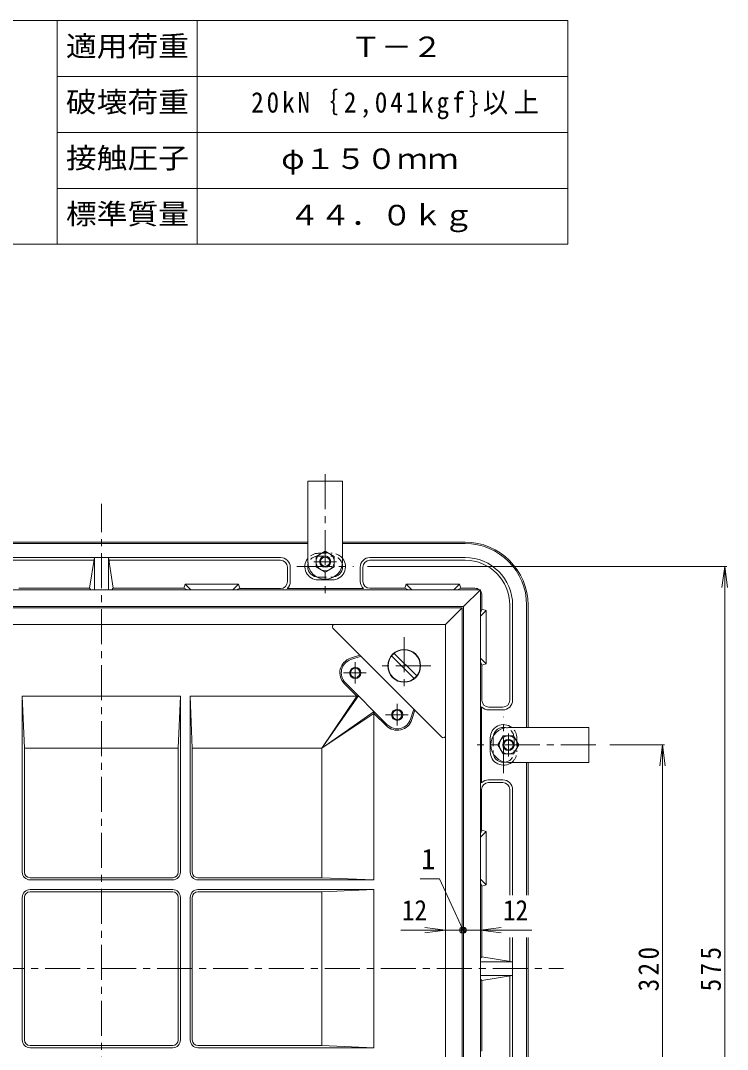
# Model space of a CAD drawing. Units: millimetres, scale not verified. Extents: x -959 to 890, y -689 to 698.
# Drawn here: x -475 to 30, y -38 to 698 of the extents above; entities that cross this region are included whole.
import ezdxf
from ezdxf.enums import TextEntityAlignment as Align

# ---------------------------------------------------------------- set-up
doc = ezdxf.new("R2010")
doc.units = ezdxf.units.MM
doc.header["$LTSCALE"] = 5
doc.header["$PDMODE"] = 32
doc.header["$PDSIZE"] = 4
doc.linetypes.add('CHAIN1', pattern=[8, 5, -1, 1, -1])
doc.linetypes.add('DASHED1', pattern=[1.8, 1.2, -0.6])
for name, color, linetype, lineweight in [('A-0_通り芯', 3, 'Continuous', 9), ('A-1_ピット', 2, 'Continuous', 9), ('A-2_蓋', 6, 'DASHED1', 9), ('A-3_受枠', 4, 'Continuous', 9), ('A-A', 2, 'Continuous', 9), ('A-F', 7, 'Continuous', 9), ('F-0_F-0ﾚｲﾔ', 7, 'Continuous', 9)]:
    doc.layers.add(name, color=color, linetype=linetype, lineweight=lineweight)
doc.layers.add('F-4_F-4ﾚｲﾔ', color=2, linetype='Continuous')
doc.layers.add('F-5_F-5ﾚｲﾔ', color=2, linetype='Continuous')
doc.styles.add('ＭＳ ゴシック', font='')
doc.styles.get('ＭＳ ゴシック').set_extended_font_data('MS Gothic')

msp = doc.modelspace()

# ---------------------------------------------------------------- linework, layer by layer
at = {"layer": 'A-0_通り芯', "linetype": 'CHAIN1'}
for p, q in [((-417.568, -308.272), (-417.568, 351.949)), ((-201.067, 256.759), (-201.067, 216.562)), ((-236.068, 238.918), (-236.068, 223.556)), ((-182.121, 236.162), (-216.907, 236.162)), ((-228.232, 231.162), (-244.496, 231.162)), ((-206.068, 208.918), (-206.068, 193.556)), ((-198.231, 201.162), (-214.496, 201.162)), ((-737.739, 19.662), (-87.277, 19.662))]:
    msp.add_line(p, q, dxfattribs=at)
at = {"layer": 'A-0_通り芯'}
for p, q in [((-159.568, 277.662), (-675.568, 277.662)), ((-171.568, 265.662), (-159.568, 277.662)), ((-159.568, 277.662), (-159.568, -238.338)), ((-171.567, 265.662), (-663.568, 265.662)), ((-171.567, -226.338), (-171.567, 265.662)), ((-174.128, 185.223), (-252.007, 263.102)), ((-232.711, 243.806), (-239.449, 241.63)), ((-231.917, 243.012), (-239.141, 240.678)), ((-193.868, 227.195), (-210.035, 243.362)), ((-192.1, 228.962), (-208.267, 245.13)), ((-235.01, 214.548), (-243.846, 223.384)), ((-243.139, 224.091), (-213.138, 194.091)), ((-474.068, 88.662), (-474.068, 214.548)), ((-474.068, 214.548), (-361.068, 214.548)), ((-474.068, 214.548), (-472.568, 177.227)), ((-361.068, 214.548), (-362.568, 177.227)), ((-361.068, 88.662), (-361.068, 214.548)), ((-354.068, 88.662), (-354.068, 214.548)), ((-235.01, 214.548), (-354.068, 214.548)), ((-352.568, 177.227), (-354.068, 214.548)), ((-233.71, 214.662), (-260.002, 177.227)), ((-260.002, 177.227), (-235.01, 214.548)), ((-235.01, 214.548), (-233.71, 214.662)), ((-222.567, 203.52), (-260.002, 177.228)), ((-260.002, 177.228), (-222.682, 202.22)), ((-222.682, 202.22), (-222.567, 203.52)), ((-222.682, 202.22), (-213.846, 193.384)), ((-222.682, 202.22), (-222.682, 83.162)), ((-194.218, 205.313), (-196.552, 198.089)), ((-193.424, 204.518), (-195.6, 197.781)), ((-472.568, 88.662), (-472.568, 177.227)), ((-362.568, 177.227), (-472.568, 177.227)), ((-362.568, 88.662), (-362.568, 177.227)), ((-352.568, 88.662), (-352.568, 177.227)), ((-352.568, 177.227), (-260.002, 177.227)), ((-260.002, 177.227), (-260.002, 84.662)), ((-468.568, 84.662), (-366.567, 84.662)), ((-468.568, 83.162), (-366.567, 83.162)), ((-348.567, 84.662), (-260.002, 84.662)), ((-348.567, 83.162), (-222.682, 83.162)), ((-260.002, 84.662), (-222.682, 83.162)), ((-468.568, 76.162), (-366.567, 76.162)), ((-468.568, 74.662), (-366.567, 74.662)), ((-348.567, 76.162), (-222.682, 76.162)), ((-348.567, 74.662), (-260.002, 74.662)), ((-222.682, 76.162), (-260.002, 74.662)), ((-260.002, 74.662), (-260.002, -35.338)), ((-222.682, 76.162), (-222.682, -36.838)), ((-474.068, -31.338), (-474.068, 70.662)), ((-472.568, -31.338), (-472.568, 70.662)), ((-362.568, 70.662), (-362.568, -31.338)), ((-361.068, 70.662), (-361.068, -31.338)), ((-354.068, 70.662), (-354.068, -31.338)), ((-352.568, 70.662), (-352.568, -31.338)), ((-468.568, -35.338), (-366.567, -35.338)), ((-348.567, -35.338), (-260.002, -35.338)), ((-222.682, -36.838), (-260.002, -35.338)), ((-468.568, -36.838), (-366.567, -36.838)), ((-348.567, -36.838), (-222.682, -36.838))]:
    msp.add_line(p, q, dxfattribs=at)
for centre, radius in [((-201.067, 236.162), 11.75), ((-201.067, 236.162), 11.5), ((-236.068, 231.162), 4), ((-236.068, 231.162), 3.324), ((-206.068, 201.162), 4), ((-206.068, 201.162), 3.324)]:
    msp.add_circle(centre, radius, dxfattribs=at)
for centre, radius, start, end in [((-250.946, 264.162), 1.5, 90, 225.00134), ((-236.068, 231.162), 11, 107.90085, 225), ((-236.068, 231.162), 10, 107.90076, 225), ((-206.068, 201.162), 11, 225, 342.099), ((-206.068, 201.162), 10, 225, 342.09906), ((-173.067, 186.284), 1.5, 224.99733, 0), ((-468.568, 88.662), 5.5, 180, 270), ((-468.568, 88.662), 4, 180, 270), ((-366.567, 88.662), 4, 270, 0), ((-366.567, 88.662), 5.5, 270, 0), ((-348.567, 88.662), 5.5, 180, 270), ((-348.567, 88.662), 4, 180, 270), ((-468.568, 70.662), 5.5, 90, 180), ((-468.568, 70.662), 4, 90, 180), ((-366.567, 70.662), 5.5, 0, 90), ((-366.567, 70.662), 4, 0, 90), ((-348.567, 70.662), 5.5, 90, 180), ((-348.567, 70.662), 4, 90, 180), ((-468.568, -31.338), 5.5, 180, 270), ((-468.568, -31.338), 4, 180, 270), ((-366.567, -31.338), 5.5, 270, 0), ((-366.567, -31.338), 4, 270, 0), ((-348.567, -31.338), 5.5, 180, 270), ((-348.567, -31.338), 4, 180, 270)]:
    msp.add_arc(centre, radius, start, end, dxfattribs=at)
at = {"layer": 'A-1_ピット', "linetype": 'CHAIN1'}
for p, q in [((-257.568, 373.162), (-257.568, 288.271)), ((-277.786, 307.162), (-237.398, 307.162)), ((-130.067, 159.444), (-130.067, 199.832)), ((-64.068, 179.662), (-148.959, 179.662))]:
    msp.add_line(p, q, dxfattribs=at)
at = {"layer": 'A-1_ピット'}
for p, q in [((-565.068, 324.662), (-270.068, 324.662)), ((-245.068, 324.662), (-157.567, 324.662)), ((-565.068, 323.662), (-270.068, 323.662)), ((-245.068, 323.662), (-157.568, 323.662)), ((-545.568, 313.662), (-289.567, 313.662)), ((-545.568, 311.662), (-422.886, 311.662)), ((-426.067, 291.662), (-422.568, 313.662)), ((-422.568, 313.662), (-422.568, 290.662)), ((-409.068, 291.662), (-412.568, 313.662)), ((-412.568, 313.662), (-412.568, 290.662)), ((-289.567, 311.662), (-412.249, 311.662)), ((-157.567, 313.662), (-225.568, 313.662)), ((-157.568, 311.662), (-225.568, 311.662)), ((-284.568, 296.437), (-284.568, 306.662)), ((-282.568, 306.662), (-282.568, 296.437)), ((-232.568, 306.662), (-232.568, 296.662)), ((-230.568, 296.662), (-230.568, 306.662)), ((-358.565, 291.662), (-357.567, 294.67)), ((-357.567, 294.67), (-353.606, 290.662)), ((-357.567, 294.67), (-319.568, 294.67)), ((-323.529, 290.662), (-319.568, 294.67)), ((-318.571, 291.662), (-319.568, 294.67)), ((-200.565, 291.662), (-199.567, 294.67)), ((-199.567, 294.67), (-195.606, 290.662)), ((-199.567, 294.67), (-161.568, 294.67)), ((-165.529, 290.662), (-161.568, 294.67)), ((-160.57, 291.662), (-161.568, 294.67)), ((-146.568, 290.662), (-688.567, 290.662)), ((-476.57, 291.662), (-426.067, 291.662)), ((-426.067, 291.662), (-425.08, 290.662)), ((-409.068, 291.662), (-410.056, 290.662)), ((-358.565, 291.662), (-409.068, 291.662)), ((-358.565, 291.662), (-356.129, 290.662)), ((-321.009, 290.662), (-318.571, 291.662)), ((-318.496, 291.437), (-289.567, 291.437)), ((-284.669, 291.436), (-230.225, 291.436)), ((-200.565, 291.662), (-225.568, 291.662)), ((-200.565, 291.662), (-198.129, 290.662)), ((-163.008, 290.662), (-160.57, 291.662)), ((-150.568, 291.662), (-160.57, 291.662)), ((-158.567, 278.662), (-146.568, 290.662)), ((-146.568, 290.662), (-146.568, -251.338)), ((-145.568, 286.662), (-145.568, 276.659)), ((-125.568, 279.662), (-125.568, 211.662)), ((-123.568, 279.662), (-123.568, 211.662)), ((-113.568, 279.662), (-113.568, 192.162)), ((-112.568, 279.662), (-112.568, 192.162)), ((-158.567, 278.662), (-676.568, 278.662)), ((-158.567, 278.662), (-158.567, -239.338)), ((-146.567, 274.221), (-145.568, 276.659)), ((-146.567, 271.701), (-142.559, 275.662)), ((-145.568, 276.659), (-142.559, 275.662)), ((-142.559, 237.662), (-142.559, 275.662)), ((-142.559, 237.662), (-146.567, 241.624)), ((-145.568, 236.665), (-146.567, 239.101)), ((-145.568, 236.665), (-142.559, 237.662)), ((-145.568, 236.665), (-145.568, 211.662)), ((-145.793, 152.561), (-145.793, 207.005)), ((-140.567, 206.662), (-130.568, 206.662)), ((-130.568, 204.662), (-140.567, 204.662)), ((-113.568, 167.162), (-113.568, 72.255)), ((-112.568, 167.162), (-112.568, 72.255)), ((-130.568, 154.662), (-140.793, 154.662)), ((-145.793, 118.734), (-145.793, 147.662)), ((-140.793, 152.662), (-130.568, 152.662)), ((-125.568, 147.662), (-125.568, 72.255)), ((-123.568, 147.662), (-123.568, 72.255)), ((-146.567, 116.221), (-145.568, 118.659)), ((-145.568, 118.659), (-142.559, 117.662)), ((-146.567, 113.701), (-142.559, 117.662)), ((-142.559, 79.662), (-142.559, 117.662)), ((-142.559, 79.662), (-146.567, 83.624)), ((-145.568, 78.665), (-146.567, 81.1)), ((-145.568, 78.665), (-142.559, 79.662)), ((-145.568, 78.665), (-145.568, 28.162)), ((-125.568, 42.015), (-125.568, 24.98)), ((-123.568, 42.015), (-123.568, -108.338)), ((-113.568, 42.015), (-113.568, -127.838)), ((-112.568, 42.015), (-112.568, -127.838)), ((-145.568, 28.162), (-146.568, 27.174)), ((-123.568, 24.662), (-146.568, 24.662)), ((-145.568, 28.162), (-123.568, 24.662)), ((-123.568, 14.662), (-146.568, 14.662)), ((-145.568, 11.162), (-146.568, 12.15)), ((-145.568, 11.162), (-123.568, 14.662)), ((-145.568, -39.341), (-145.568, 11.162)), ((-125.568, -108.338), (-125.568, 14.344))]:
    msp.add_line(p, q, dxfattribs=at)
for centre, radius, start, end in [((-157.567, 279.662), 45, 0, 90), ((-157.568, 279.662), 44, 0, 90), ((-289.567, 306.662), 7, 0, 90), ((-289.567, 306.662), 5, 0, 90), ((-225.568, 306.662), 7, 90, 180), ((-225.568, 306.662), 5, 90, 180), ((-157.568, 279.662), 32, 0, 90), ((-157.567, 279.662), 34, 0, 90), ((-289.567, 296.437), 5, 270, 0), ((-289.567, 296.437), 7, 314.41441, 0), ((-225.568, 296.662), 7, 180, 228.29071), ((-225.568, 296.662), 5, 180, 270), ((-150.568, 286.662), 5, 53.13039, 90), ((-150.568, 286.662), 5, 0, 36.86945), ((-140.567, 211.662), 7, 221.70929, 270), ((-140.567, 211.662), 5, 180, 270), ((-130.568, 211.662), 5, 270, 0), ((-130.568, 211.662), 7, 270, 0), ((-140.793, 147.662), 7, 90, 135.58559), ((-130.568, 147.662), 7, 0, 90), ((-140.793, 147.662), 5, 90, 180), ((-130.568, 147.662), 5, 0, 90)]:
    msp.add_arc(centre, radius, start, end, dxfattribs=at)
at = {"layer": 'A-2_蓋'}
for p, q in [((-262.568, 316.662), (-252.568, 316.662)), ((-262.568, 314.662), (-252.568, 314.662)), ((-262.568, 299.662), (-252.568, 299.662)), ((-137.568, 184.662), (-137.568, 174.662)), ((-122.567, 184.662), (-122.567, 174.662)), ((-120.568, 184.662), (-120.568, 174.662))]:
    msp.add_line(p, q, dxfattribs=at)
at = {"layer": 'A-2_蓋', "linetype": 'Continuous'}
for p, q in [((-262.568, 297.662), (-252.568, 297.662)), ((-139.567, 184.662), (-139.567, 174.662))]:
    msp.add_line(p, q, dxfattribs=at)
at = {"layer": 'A-2_蓋'}
for centre, radius, start, end in [((-262.568, 307.162), 9.5, 90, 142.13443), ((-252.568, 307.162), 9.5, 37.86395, 90), ((-262.568, 307.162), 7.5, 90, 168.2621), ((-252.568, 307.162), 7.5, 11.7379, 90), ((-262.568, 307.162), 7.5, 261.7187, 270), ((-252.568, 307.162), 7.5, 270, 278.2813), ((-130.067, 184.662), 7.5, 0, 78.2621), ((-130.067, 184.662), 9.5, 0, 52.13443), ((-130.067, 184.662), 7.5, 171.7187, 180), ((-130.067, 174.662), 7.5, 180, 188.2813), ((-130.067, 174.662), 7.5, 281.7379, 0), ((-130.067, 174.662), 9.5, 307.86395, 0)]:
    msp.add_arc(centre, radius, start, end, dxfattribs=at)
at = {"layer": 'A-2_蓋', "linetype": 'Continuous'}
for centre, radius, start, end in [((-262.568, 307.162), 9.5, 142.13443, 270), ((-252.568, 307.162), 9.5, 270, 37.86395), ((-262.568, 307.162), 7.5, 168.2621, 261.7187), ((-252.568, 307.162), 7.5, 278.2813, 11.7379), ((-130.067, 184.662), 9.5, 52.13443, 180), ((-130.067, 184.662), 7.5, 78.2621, 171.7187), ((-130.067, 174.662), 9.5, 180, 307.86395), ((-130.067, 174.662), 7.5, 188.2813, 281.7379)]:
    msp.add_arc(centre, radius, start, end, dxfattribs=at)
at = {"layer": 'A-3_受枠'}
for p, q in [((-270.068, 368.162), (-270.068, 310.662)), ((-245.068, 368.162), (-270.068, 368.162)), ((-245.068, 368.162), (-245.068, 310.662)), ((-69.068, 192.162), (-126.568, 192.162)), ((-69.068, 167.162), (-69.068, 192.162)), ((-69.068, 167.162), (-126.568, 167.162))]:
    msp.add_line(p, q, dxfattribs=at)
for centre, start, end in [((-257.568, 310.662), 180, 0), ((-126.568, 179.662), 90, 270)]:
    msp.add_arc(centre, 12.5, start, end, dxfattribs=at)
at = {"layer": 'A-A'}
for p, q in [((-257.568, 318.162), (-264.068, 314.409)), ((-264.068, 314.409), (-264.068, 306.915)), ((-257.568, 303.162), (-264.068, 306.915)), ((-257.568, 303.162), (-251.068, 306.915)), ((-134.068, 179.662), (-130.315, 186.162)), ((-122.821, 186.162), (-130.315, 186.162)), ((-119.068, 179.662), (-122.821, 186.162)), ((-134.068, 179.662), (-130.315, 173.162))]:
    msp.add_line(p, q, dxfattribs=at)
at = {"layer": 'A-A', "linetype": 'CHAIN1'}
for p, q in [((-249.355, 310.662), (-265.67, 310.662)), ((-126.568, 171.45), (-126.568, 187.764))]:
    msp.add_line(p, q, dxfattribs=at)
at = {"layer": 'A-A'}
for points in [[(-257.568, 318.162), (-251.068, 314.409), (-251.068, 306.915)], [(-119.068, 179.662), (-122.821, 173.162), (-130.315, 173.162)]]:
    msp.add_lwpolyline(points, dxfattribs=at)
for centre, radius in [((-257.568, 310.656), 6.5), ((-257.568, 310.662), 4), ((-257.568, 310.662), 3.324), ((-126.573, 179.662), 6.5), ((-126.568, 179.662), 4), ((-126.568, 179.662), 3.324)]:
    msp.add_circle(centre, radius, dxfattribs=at)
at = {"layer": 'A-F'}
for p, q in [((-227.398, 307.162), (29.534, 307.162)), ((28.034, 307.162), (26.076, 292.291)), ((28.034, -267.838), (28.034, 307.162)), ((28.034, 307.162), (29.992, 292.291)), ((-54.068, 179.662), (-14.903, 179.662)), ((-16.403, 179.662), (-18.361, 164.79)), ((-16.403, -140.338), (-16.403, 179.662)), ((-16.403, 179.662), (-14.445, 164.79)), ((-203.591, 47.233), (-159.568, 47.233)), ((-171.567, 47.233), (-186.439, 49.191)), ((-171.567, 47.233), (-186.439, 45.276)), ((-159.568, 47.233), (-158.567, 47.233)), ((-158.567, 47.233), (-109.804, 47.233)), ((-146.568, 47.233), (-131.696, 49.191)), ((-146.568, 47.233), (-131.696, 45.276))]:
    msp.add_line(p, q, dxfattribs=at)
msp.add_lwpolyline([(-189.72, 83.854), (-175.83, 83.854), (-159.099, 47.653)], dxfattribs=at)
for p in [(-159.568, 47.233), (-158.567, 47.233)]:
    msp.add_point(p, dxfattribs=at)
at = {"layer": 'F-0_F-0ﾚｲﾔ'}
for p, q in [((-84.167, 697.613), (-959.167, 697.613)), ((-449.167, 537.612), (-449.167, 697.613)), ((-349.167, 537.612), (-349.167, 697.613)), ((-84.167, 537.612), (-84.167, 697.613)), ((-84.167, 657.613), (-449.167, 657.613)), ((-84.167, 617.612), (-449.167, 617.612)), ((-84.167, 577.612), (-449.167, 577.612)), ((-84.167, 537.612), (-959.167, 537.612))]:
    msp.add_line(p, q, dxfattribs=at)

# ---------------------------------------------------------------- texts
at = {"layer": 'A-F', "color": 2, "style": 'ＭＳ ゴシック'}
msp.add_text('1', height=14.66, dxfattribs=at).set_placement((-188.824, 86.354), align=Align.BOTTOM_LEFT)
at = {"layer": 'A-F', "color": 2, "style": 'ＭＳ ゴシック', "width": 0.9}
for p in [(-202.695, 49.733), (-130.412, 49.733)]:
    msp.add_text('12', height=14.66, dxfattribs=at).set_placement(p, align=Align.BOTTOM_LEFT)
at = {"layer": 'A-F', "color": 2, "char_height": 14.66, "attachment_point": 7, "rotation": 90, "style": 'ＭＳ ゴシック'}
for s, insert in [('\\T1.27;\\W0.9;320', (-18.903, 3.412)), ('\\T1.27;\\W0.9;575', (25.534, 3.412))]:
    msp.add_mtext(s, dxfattribs=dict(at, insert=insert))
at = {"layer": 'F-0_F-0ﾚｲﾔ', "color": 2, "style": 'ＭＳ ゴシック', "width": 1.1}
for s, p in [('Ｔ－２', (-239.54, 667.129)), ('φ１５０ｍｍ', (-288.974, 587.089))]:
    msp.add_text(s, height=14.66, dxfattribs=at).set_placement(p, align=Align.BOTTOM_LEFT)
at = {"layer": 'F-4_F-4ﾚｲﾔ', "style": 'ＭＳ ゴシック', "width": 1.1}
for s, p in [('適用荷重', (-442.917, 667.613)), ('破壊荷重', (-442.917, 627.612)), ('接触圧子', (-442.917, 587.613)), ('標準質量', (-442.917, 547.612))]:
    msp.add_text(s, height=14.66, dxfattribs=at).set_placement(p, align=Align.BOTTOM_LEFT)
at = {"layer": 'F-4_F-4ﾚｲﾔ', "insert": (-310.48, 627.001), "char_height": 14.66, "attachment_point": 7, "style": 'ＭＳ ゴシック'}
msp.add_mtext('\\T1.23;\\W0.9;20kN｛2,041kgf\\}以上', dxfattribs=at)
at = {"layer": 'F-5_F-5ﾚｲﾔ', "style": 'ＭＳ ゴシック', "width": 1.1}
msp.add_text('４４．０ｋｇ', height=14.66, dxfattribs=at).set_placement((-283.349, 546.778), align=Align.BOTTOM_LEFT)

doc.saveas('drawing.dxf')
